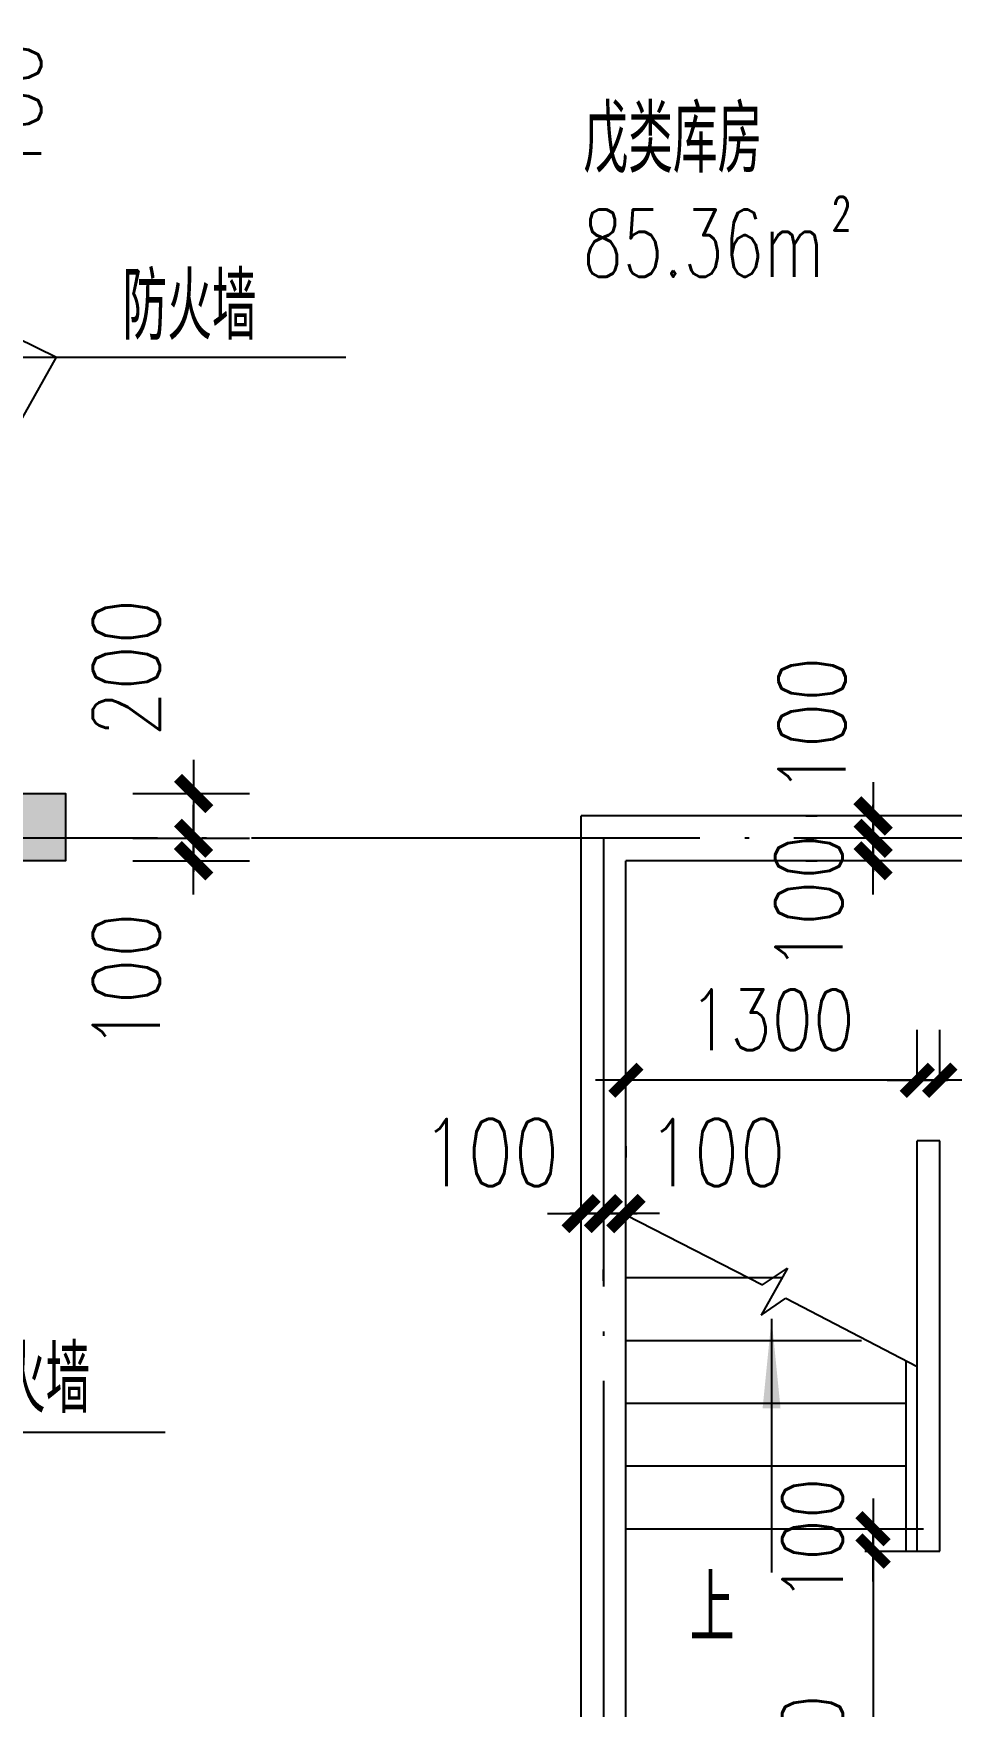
# Model space of a CAD drawing. Extents: x 634182 to 802382, y -1101880 to -864080.
# Drawn here: x 694742 to 698837, y -899450 to -891986 of the extents above; entities that cross this region are included whole.
import ezdxf
from ezdxf.enums import TextEntityAlignment as Align

# ---------------------------------------------------------------- set-up
doc = ezdxf.new("R2010")
doc.units = 0
doc.header["$LTSCALE"] = 1000
doc.header["$MEASUREMENT"] = 0
doc.linetypes.add('DOTE', pattern=[2.42, 2, -0.2, 0.02, -0.2])
doc.layers.get('0').update_dxf_attribs({"linetype": 'CONTINUOUS'})
doc.layers.get('DEFPOINTS').update_dxf_attribs({"linetype": 'CONTINUOUS'})
for name, color, linetype in [('210', 4, 'CONTINUOUS'), ('DOTE', 1, 'DOTE'), ('MC', 4, 'CONTINUOUS'), ('PUB_DIM', 3, 'CONTINUOUS'), ('PUB_TEXT', 7, 'CONTINUOUS'), ('STAIR', 2, 'CONTINUOUS'), ('WALL', 191, 'CONTINUOUS'), ('WINDOW', 2, 'CONTINUOUS')]:
    doc.layers.add(name, color=color, linetype=linetype)
doc.styles.add('_Z', font='romans', dxfattribs={"width": 0.7, "bigfont": 'Z'})
doc.styles.add('DIM_FONT', font='simplex.shx', dxfattribs={"width": 0.8})
doc.styles.add('Z', font='romans', dxfattribs={"width": 0.8, "bigfont": 'z'})
doc.dimstyles.new('DIMN', dxfattribs={"dimtxt": 300, "dimasz": 1, "dimexe": 250, "dimexo": 300, "dimgap": 150, "dimtad": 1, "dimdec": 0, "dimzin": 0, "dimdsep": 46, "dimtxsty": 'DIM_FONT', "dimblk": '_DIMX', "dimblk1": '_DIMX', "dimblk2": '_DIMX', "dimcen": 2.5, "dimclrt": 7, "dimadec": 0, "dimazin": 0, "dimtfac": 1, "dimtdec": 0, "dimtix": 1, "dimtmove": 2, "dimatfit": 3, "dimldrblk": '_DIMX', "dimfxl": 0, "dimtolj": 1, "dimtzin": 0, "dimarcsym": 0})
doc.dimstyles.new('DIMN90', dxfattribs={"dimscale": 0.9, "dimtxt": 300, "dimasz": 1, "dimexe": 250, "dimexo": 300, "dimgap": 150, "dimtad": 1, "dimdec": 0, "dimdsep": 46, "dimtxsty": 'DIM_FONT', "dimblk": '_DIMX', "dimcen": 2.5, "dimclrt": 7, "dimadec": 0, "dimazin": 0, "dimtfac": 1, "dimtdec": 0, "dimtix": 1, "dimtmove": 2, "dimatfit": 3, "dimldrblk": '_DIMX', "dimfxl": 0, "dimtolj": 1, "dimarcsym": 0})

# ---------------------------------------------------------------- blocks, each defined once
blk = doc.blocks.new('_DIMX')
blk.add_line((-150, 0), (150, 0))
at = {"const_width": 50}
blk.add_lwpolyline([(-70, -70), (70, 70)], dxfattribs=at)
blk = doc.blocks.new('*D511')
at = {"color": 0, "linetype": 'ByBlock'}
for p, q in [((697183.2, -897250.9), (697182.2, -897250.9)), ((697184.2, -897250.9), (697284.2, -897250.9)), ((697184.2, -897250.9), (697284.2, -897250.9)), ((697285.2, -897250.9), (697286.2, -897250.9)), ((697184.2, -897550.9), (697184.2, -897500.9)), ((697284.2, -897550.9), (697284.2, -897500.9))]:
    blk.add_line(p, q, dxfattribs=at)
at = {"layer": 'DEFPOINTS', "color": 0, "linetype": 'ByBlock'}
for p in [(697184.2, -897250.9), (697284.2, -897250.9), (697284.2, -897250.9)]:
    blk.add_point(p, dxfattribs=at)
at = {"color": 0, "linetype": 'ByBlock'}
blk.add_blockref('_DIMX', (697184.2, -897250.9), dxfattribs=at)
at = {"color": 0, "linetype": 'ByBlock', "rotation": 180}
blk.add_blockref('_DIMX', (697284.2, -897250.9), dxfattribs=at)
at = {"color": 7, "linetype": 'ByBlock', "insert": (696779.9, -896978.4), "char_height": 300, "attachment_point": 5, "style": 'DIM_FONT'}
blk.add_mtext('\\A1;100', dxfattribs=at)
blk = doc.blocks.new('*D542')
at = {"color": 0, "linetype": 'ByBlock'}
for p, q in [((695184.2, -895376.8), (695705.8, -895376.8)), ((695455.8, -895375.8), (695455.8, -895374.8)), ((695455.8, -895376.8), (695455.8, -895576.8)), ((695455.8, -895376.8), (695455.8, -895576.8)), ((695184.2, -895576.8), (695705.8, -895576.8)), ((695455.8, -895577.8), (695455.8, -895578.8))]:
    blk.add_line(p, q, dxfattribs=at)
at = {"layer": 'DEFPOINTS', "color": 0, "linetype": 'ByBlock'}
for p in [(694884.2, -895376.8), (694884.2, -895576.8), (695455.8, -895576.8)]:
    blk.add_point(p, dxfattribs=at)
at = {"color": 0, "linetype": 'ByBlock'}
for p, rotation in [((695455.8, -895376.8), 270), ((695455.8, -895576.8), 90)]:
    blk.add_blockref('_DIMX', p, dxfattribs=dict(at, rotation=rotation))
at = {"color": 7, "linetype": 'ByBlock', "insert": (695155.8, -894816.2), "char_height": 300, "attachment_point": 5, "rotation": 90, "style": 'DIM_FONT'}
blk.add_mtext('\\A1;200', dxfattribs=at)
blk = doc.blocks.new('*D543')
at = {"color": 0, "linetype": 'ByBlock'}
for p, q in [((695184.2, -895576.8), (695705.8, -895576.8)), ((695455.8, -895575.8), (695455.8, -895574.8)), ((695455.8, -895576.8), (695455.8, -895676.8)), ((695455.8, -895576.8), (695455.8, -895676.8)), ((695184.2, -895676.8), (695705.8, -895676.8)), ((695455.8, -895677.8), (695455.8, -895678.8))]:
    blk.add_line(p, q, dxfattribs=at)
at = {"layer": 'DEFPOINTS', "color": 0, "linetype": 'ByBlock'}
for p in [(694884.2, -895576.8), (694884.2, -895676.8), (695455.8, -895676.8)]:
    blk.add_point(p, dxfattribs=at)
at = {"color": 0, "linetype": 'ByBlock'}
for p, rotation in [((695455.8, -895576.8), 270), ((695455.8, -895676.8), 90)]:
    blk.add_blockref('_DIMX', p, dxfattribs=dict(at, rotation=rotation))
at = {"color": 7, "linetype": 'ByBlock', "insert": (695155.8, -896214.5), "char_height": 300, "attachment_point": 5, "rotation": 90, "style": 'DIM_FONT'}
blk.add_mtext('\\A1;100', dxfattribs=at)
blk = doc.blocks.new('_ARROW')
blk.add_solid([(0, 0), (-1, 0.1), (-1, -0.1)])
blk = doc.blocks.new('*D549')
at = {"color": 0, "linetype": 'ByBlock'}
for p, q in [((698187, -895576.8), (698237, -895576.8)), ((698487, -895575.8), (698487, -895574.8)), ((698487, -895676.8), (698487, -895576.8)), ((698487, -895676.8), (698487, -895576.8)), ((698187, -895676.8), (698237, -895676.8)), ((698487, -895677.8), (698487, -895678.8))]:
    blk.add_line(p, q, dxfattribs=at)
at = {"layer": 'DEFPOINTS', "color": 0, "linetype": 'ByBlock'}
for p in [(698487, -895576.8), (698487, -895576.8), (698487, -895676.8)]:
    blk.add_point(p, dxfattribs=at)
at = {"color": 0, "linetype": 'ByBlock'}
for p, rotation in [((698487, -895576.8), 270), ((698487, -895676.8), 90)]:
    blk.add_blockref('_DIMX', p, dxfattribs=dict(at, rotation=rotation))
at = {"color": 7, "linetype": 'ByBlock', "insert": (698200.3, -895866), "char_height": 300, "attachment_point": 5, "rotation": 90, "style": 'DIM_FONT'}
blk.add_mtext('\\A1;100', dxfattribs=at)
blk = doc.blocks.new('*D550')
at = {"color": 0, "linetype": 'ByBlock'}
for p, q in [((698187, -895476.8), (698237, -895476.8)), ((698487, -895475.8), (698487, -895474.8)), ((698487, -895576.8), (698487, -895476.8)), ((698487, -895576.8), (698487, -895476.8)), ((698187, -895576.8), (698237, -895576.8)), ((698487, -895577.8), (698487, -895578.8))]:
    blk.add_line(p, q, dxfattribs=at)
at = {"layer": 'DEFPOINTS', "color": 0, "linetype": 'ByBlock'}
for p in [(698487, -895476.8), (698487, -895476.8), (698487, -895576.8)]:
    blk.add_point(p, dxfattribs=at)
at = {"color": 0, "linetype": 'ByBlock'}
for p, rotation in [((698487, -895476.8), 270), ((698487, -895576.8), 90)]:
    blk.add_blockref('_DIMX', p, dxfattribs=dict(at, rotation=rotation))
at = {"color": 7, "linetype": 'ByBlock', "insert": (698214.5, -895072.5), "char_height": 300, "attachment_point": 5, "rotation": 90, "style": 'DIM_FONT'}
blk.add_mtext('\\A1;100', dxfattribs=at)
blk = doc.blocks.new('*D551')
at = {"color": 0, "linetype": 'ByBlock'}
for p, q in [((697284.2, -896950.9), (697284.2, -897000.9)), ((697384.2, -896950.9), (697384.2, -897000.9)), ((697283.2, -897250.9), (697282.2, -897250.9)), ((697284.2, -897250.9), (697384.2, -897250.9)), ((697284.2, -897250.9), (697384.2, -897250.9)), ((697385.2, -897250.9), (697386.2, -897250.9))]:
    blk.add_line(p, q, dxfattribs=at)
at = {"layer": 'DEFPOINTS', "color": 0, "linetype": 'ByBlock'}
for p in [(697284.2, -897250.9), (697384.2, -897250.9), (697384.2, -897250.9)]:
    blk.add_point(p, dxfattribs=at)
at = {"color": 0, "linetype": 'ByBlock'}
blk.add_blockref('_DIMX', (697284.2, -897250.9), dxfattribs=at)
at = {"color": 0, "linetype": 'ByBlock', "rotation": 180}
blk.add_blockref('_DIMX', (697384.2, -897250.9), dxfattribs=at)
at = {"color": 7, "linetype": 'ByBlock', "insert": (697788.4, -896978.4), "char_height": 300, "attachment_point": 5, "style": 'DIM_FONT'}
blk.add_mtext('\\A1;100', dxfattribs=at)
blk = doc.blocks.new('*D552')
at = {"color": 0, "linetype": 'ByBlock'}
for p, q in [((698450.5, -898656.8), (698711.8, -898656.8)), ((698486.8, -898655.9), (698486.8, -898655)), ((698486.8, -898656.8), (698486.8, -898756.8)), ((698450.5, -898756.8), (698711.8, -898756.8)), ((698486.8, -898757.7), (698486.8, -898758.6))]:
    blk.add_line(p, q, dxfattribs=at)
at = {"layer": 'DEFPOINTS', "color": 0, "linetype": 'ByBlock'}
for p in [(698180.5, -898656.8), (698180.5, -898756.8), (698486.8, -898756.8)]:
    blk.add_point(p, dxfattribs=at)
at = {"color": 0, "linetype": 'ByBlock', "xscale": 0.9, "yscale": 0.9, "zscale": 0.9}
for p, rotation in [((698486.8, -898656.8), 270), ((698486.8, -898756.8), 90)]:
    blk.add_blockref('_DIMX', p, dxfattribs=dict(at, rotation=rotation))
at = {"color": 7, "linetype": 'ByBlock', "insert": (698216.8, -898706.8), "char_height": 270, "attachment_point": 5, "rotation": 90, "style": 'DIM_FONT'}
blk.add_mtext('\\A1;100', dxfattribs=at)
blk = doc.blocks.new('*D553')
at = {"color": 0, "linetype": 'ByBlock'}
for p, q in [((698450.5, -898756.8), (698711.8, -898756.8)), ((698486.8, -898757.7), (698486.8, -900775.9)), ((698450.5, -900776.8), (698711.8, -900776.8))]:
    blk.add_line(p, q, dxfattribs=at)
at = {"layer": 'DEFPOINTS', "color": 0, "linetype": 'ByBlock'}
for p in [(698180.5, -898756.8), (698180.5, -900776.8), (698486.8, -900776.8)]:
    blk.add_point(p, dxfattribs=at)
at = {"color": 0, "linetype": 'ByBlock', "xscale": 0.9, "yscale": 0.9, "zscale": 0.9}
for p, rotation in [((698486.8, -898756.8), 90), ((698486.8, -900776.8), 270)]:
    blk.add_blockref('_DIMX', p, dxfattribs=dict(at, rotation=rotation))
at = {"color": 7, "linetype": 'ByBlock', "insert": (698216.8, -899766.8), "char_height": 270, "attachment_point": 5, "rotation": 90, "style": 'DIM_FONT'}
blk.add_mtext('\\A1;2020', dxfattribs=at)
blk = doc.blocks.new('*D554')
at = {"color": 0, "linetype": 'ByBlock'}
for p, q in [((698684.2, -896656.8), (698684.2, -896431.2)), ((698784.2, -896656.8), (698784.2, -896431.2)), ((698683.3, -896656.2), (698682.4, -896656.2)), ((698784.2, -896656.2), (698684.2, -896656.2)), ((698784.2, -896656.2), (698684.2, -896656.2)), ((698785.1, -896656.2), (698786, -896656.2))]:
    blk.add_line(p, q, dxfattribs=at)
at = {"layer": 'DEFPOINTS', "color": 0, "linetype": 'ByBlock'}
for p in [(698684.2, -896656.2), (698684.2, -896926.8), (698784.2, -896926.8)]:
    blk.add_point(p, dxfattribs=at)
at = {"color": 0, "linetype": 'ByBlock', "xscale": 0.9, "yscale": 0.9, "zscale": 0.9}
for p, rotation in [((698684.2, -896656.2), 359.9999999999334), ((698784.2, -896656.2), 179.9999999999334)]:
    blk.add_blockref('_DIMX', p, dxfattribs=dict(at, rotation=rotation))
at = {"color": 7, "linetype": 'ByBlock', "insert": (699268.1, -896386.2), "char_height": 270, "attachment_point": 5, "style": 'DIM_FONT'}
blk.add_mtext('\\A1;100', dxfattribs=at)
blk = doc.blocks.new('*D555')
at = {"color": 0, "linetype": 'ByBlock'}
for p, q in [((697384.2, -896656.8), (697384.2, -896431.2)), ((698684.2, -896656.8), (698684.2, -896431.2)), ((698683.3, -896656.2), (697385.1, -896656.2))]:
    blk.add_line(p, q, dxfattribs=at)
at = {"layer": 'DEFPOINTS', "color": 0, "linetype": 'ByBlock'}
for p in [(697384.2, -896656.2), (697384.2, -896926.8), (698684.2, -896926.8)]:
    blk.add_point(p, dxfattribs=at)
at = {"color": 0, "linetype": 'ByBlock', "xscale": 0.9, "yscale": 0.9, "zscale": 0.9, "rotation": 180}
blk.add_blockref('_DIMX', (697384.2, -896656.2), dxfattribs=at)
at = {"color": 0, "linetype": 'ByBlock', "xscale": 0.9, "yscale": 0.9, "zscale": 0.9}
blk.add_blockref('_DIMX', (698684.2, -896656.2), dxfattribs=at)
at = {"color": 7, "linetype": 'ByBlock', "insert": (698034.2, -896386.2), "char_height": 270, "attachment_point": 5, "style": 'DIM_FONT'}
blk.add_mtext('\\A1;1300', dxfattribs=at)
blk = doc.blocks.new('*D578')
at = {"color": 0, "linetype": 'ByBlock'}
for p, q in [((693684.2, -892276.8), (694458.1, -892276.8)), ((694208.1, -892275.8), (694208.1, -892274.8)), ((694208.1, -892276.8), (694208.1, -892376.8)), ((694208.1, -892276.8), (694208.1, -892376.8)), ((693684.2, -892376.8), (694458.1, -892376.8)), ((694208.1, -892377.8), (694208.1, -892378.8))]:
    blk.add_line(p, q, dxfattribs=at)
at = {"layer": 'DEFPOINTS', "color": 0, "linetype": 'ByBlock'}
for p in [(693384.2, -892276.8), (693384.2, -892376.8), (694208.1, -892376.8)]:
    blk.add_point(p, dxfattribs=at)
at = {"color": 0, "linetype": 'ByBlock'}
for p, rotation in [((694208.1, -892276.8), 270), ((694208.1, -892376.8), 90)]:
    blk.add_blockref('_DIMX', p, dxfattribs=dict(at, rotation=rotation))
at = {"color": 7, "linetype": 'ByBlock', "insert": (694626.3, -892326.8), "char_height": 300, "attachment_point": 5, "rotation": 90, "style": 'DIM_FONT'}
blk.add_mtext('\\A1;100', dxfattribs=at)

msp = doc.modelspace()

# ---------------------------------------------------------------- hatches: boundary and pattern name
at = {"layer": '210'}
msp.add_hatch(color=256, dxfattribs=at).paths.add_polyline_path([(694084.157, -895676.76), (694884.157, -895676.76), (694884.157, -895376.76), (693284.157, -895376.76), (693284.157, -895676.76), (693784.157, -895676.757), (693784.157, -896076.659), (694084.157, -896076.659)])

# ---------------------------------------------------------------- linework, layer by layer
at = {"layer": 'DOTE'}
for p, q in [((700134.156, -895576.757), (680061.624, -895576.757)), ((697284.156, -895576.757), (697284.156, -902476.757))]:
    msp.add_line(p, q, dxfattribs=at)
at = {"layer": 'MC', "linetype": 'Continuous'}
for p, q in [((692284.156, -892176.757), (694844.362, -893430.603)), ((693284.475, -893430.603), (696134.543, -893430.603)), ((693698.194, -895466.53), (694844.362, -893430.603)), ((694084.156, -898226.757), (695329.562, -898226.757))]:
    msp.add_line(p, q, dxfattribs=at)
at = {"layer": 'PUB_DIM'}
msp.add_lwpolyline([(698034.156, -897719.97), (698034.156, -898851.79)], dxfattribs=at)
at = {"layer": 'STAIR'}
for p, q in [((697384.156, -897256.757), (697993.678, -897569.492)), ((698104.6, -897494.017), (697987.505, -897703.514)), ((697993.678, -897569.492), (698104.6, -897494.017)), ((697987.505, -897703.514), (698098.427, -897628.039)), ((698098.427, -897628.039), (698684.156, -897933.217)), ((698634.156, -898756.757), (698634.156, -897907.166))]:
    msp.add_line(p, q, dxfattribs=at)
at = {"layer": 'WALL'}
for p, q in [((697184.156, -899576.757), (697184.156, -895476.757)), ((699234.156, -895476.757), (697184.156, -895476.757)), ((697384.156, -899576.757), (697384.156, -895676.757)), ((699984.156, -895676.757), (697384.156, -895676.757)), ((698684.156, -898756.757), (698684.156, -896926.757)), ((698784.156, -896926.757), (698684.156, -896926.757)), ((698784.156, -898756.757), (698784.156, -896926.757)), ((698684.156, -898756.757), (698784.156, -898756.757))]:
    msp.add_line(p, q, dxfattribs=at)
msp.add_lwpolyline([(693284.157, -895376.76), (694884.157, -895376.76), (694884.157, -895676.76), (694084.157, -895676.76), (694084.156, -896076.659), (693784.157, -896076.659), (693784.161, -895676.757), (693284.157, -895676.757)], close=True, dxfattribs=at)
at = {"layer": 'WINDOW'}
for p, q in [((697384.156, -897536.757), (698080.711, -897536.757)), ((697384.156, -897816.757), (698436.066, -897816.757)), ((697384.156, -897816.757), (698436.066, -897816.757)), ((697384.156, -898096.757), (698634.156, -898096.757)), ((697384.156, -898376.757), (698634.156, -898376.757)), ((697384.156, -898656.757), (698634.156, -898656.757)), ((698634.156, -898756.757), (698684.156, -898756.757))]:
    msp.add_line(p, q, dxfattribs=at)

# ---------------------------------------------------------------- block references
at = {"layer": 'PUB_DIM', "xscale": 400, "yscale": 400, "zscale": 400, "rotation": 90.00000000000001}
msp.add_blockref('_ARROW', (698034.156, -897719.97), dxfattribs=at)

# ---------------------------------------------------------------- texts
at = {"style": '_Z', "width": 0.7}
msp.add_text('上', height=300, dxfattribs=at).set_placement((697668.912, -899162.978))
at = {"layer": 'PUB_TEXT', "style": 'Z', "width": 0.7}
for s, p in [('戊类库房', (697194.971, -892607.369)), ('防火墙', (695138.441, -893352.864)), ('防火墙', (694396.65, -898141.215))]:
    msp.add_text(s, height=300, dxfattribs=at).set_placement(p)
for s, height, p in [('2', 150, (698390.96, -892789.952)), ('85.36m', 300, (698270.321, -892921.751))]:
    msp.add_text(s, height=height, dxfattribs=at).set_placement(p, align=Align.MIDDLE_RIGHT)

# ---------------------------------------------------------------- dimensions: what is measured, and where the dimension line sits
at = {"layer": 'PUB_DIM', "linetype": 'Continuous'}
for base, p1, p2, angle, dimstyle, picture, middle, dimtype in [((694208.133, -892376.757), (693384.156, -892276.757), (693384.156, -892376.757), 270, 'DIMN', '*D578', (694626.334, -892326.757), 129), ((695455.776, -895576.757), (694884.157, -895376.76), (694884.157, -895576.757), 270, 'DIMN', '*D542', (695155.776, -894816.189), 129), ((698487.04, -895476.757), (698487.04, -895576.757), (698487.04, -895476.757), 90, 'DIMN', '*D550', (698214.467, -895072.469), 128), ((695455.776, -895676.76), (694884.157, -895576.757), (694884.157, -895676.76), 270, 'DIMN', '*D543', (695155.776, -896214.474), 129), ((698487.04, -895576.757), (698487.04, -895676.757), (698487.04, -895576.757), 90, 'DIMN', '*D549', (698200.325, -895865.978), 129), ((698684.156, -896656.206), (698784.156, -896926.757), (698684.156, -896926.757), 180, 'DIMN90', '*D554', (699268.098, -896386.206), 129), ((697284.156, -897250.928), (697184.156, -897250.928), (697284.156, -897250.928), 0, 'DIMN', '*D511', (696779.868, -896978.356), 129), ((697384.156, -897250.928), (697284.156, -897250.928), (697384.156, -897250.928), 0, 'DIMN', '*D551', (697788.443, -896978.356), 128)]:
    dim = msp.add_linear_dim(base=base, p1=p1, p2=p2, angle=angle, dimstyle=dimstyle, dxfattribs=at)
    dim.commit()
    dim.dimension.update_dxf_attribs({"geometry": picture, "text_midpoint": middle, "dimtype": dimtype})
for p1, p2, distance, picture, middle in [((698684.156, -896926.757), (697384.156, -896926.757), -270.551, '*D555', (698034.156, -896386.206)), ((698180.497, -898656.757), (698180.497, -898756.757), 306.316, '*D552', (698216.813, -898706.757)), ((698180.497, -898756.757), (698180.497, -900776.757), 306.316, '*D553', (698216.813, -899766.757))]:
    dim = msp.add_aligned_dim(p1=p1, p2=p2, distance=distance, dimstyle='DIMN90', dxfattribs=at)
    dim.commit()
    dim.dimension.update_dxf_attribs({"geometry": picture, "text_midpoint": middle})

doc.saveas('drawing.dxf')
